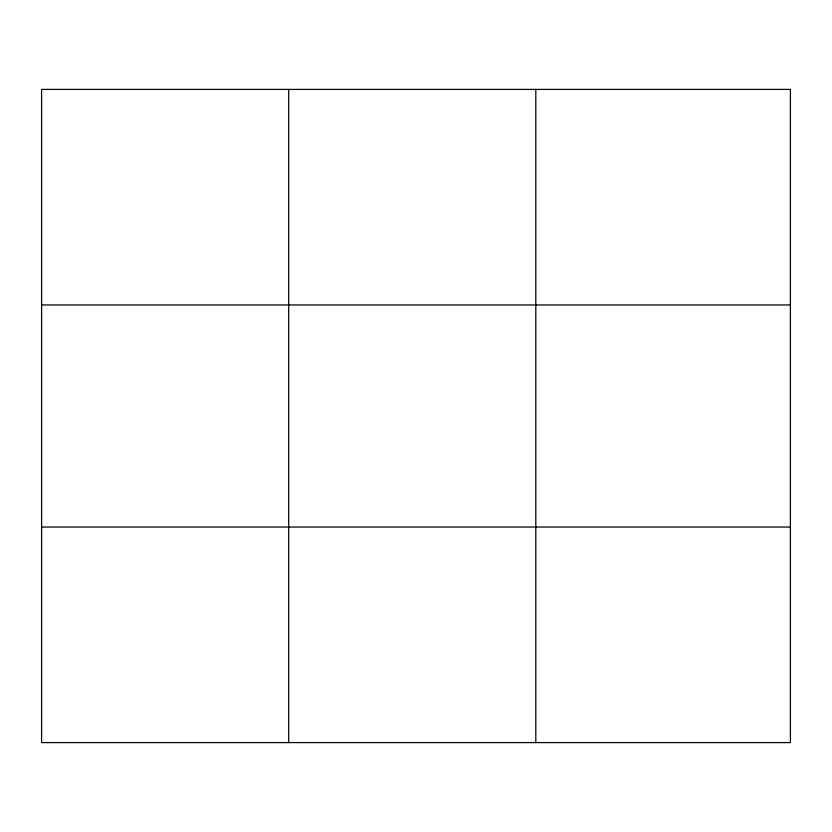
<?xml version="1.0" encoding="UTF-8"?>
<svg xmlns="http://www.w3.org/2000/svg" width="832" height="832" viewBox="0 0 832 832"><rect width="100%" height="100%" fill="white"/><g stroke="black" fill="none" stroke-linecap="round" stroke-linejoin="round"><path stroke-width="1.25" d="M288.704 742.591L288.704 89.409M535.808 742.591L535.808 89.409M41.6 304.959L790.4 304.959M41.6 527.041L790.4 527.041M790.4 89.409L790.4 742.591L41.6 742.591L41.6 89.409L790.4 89.409"/></g></svg>
